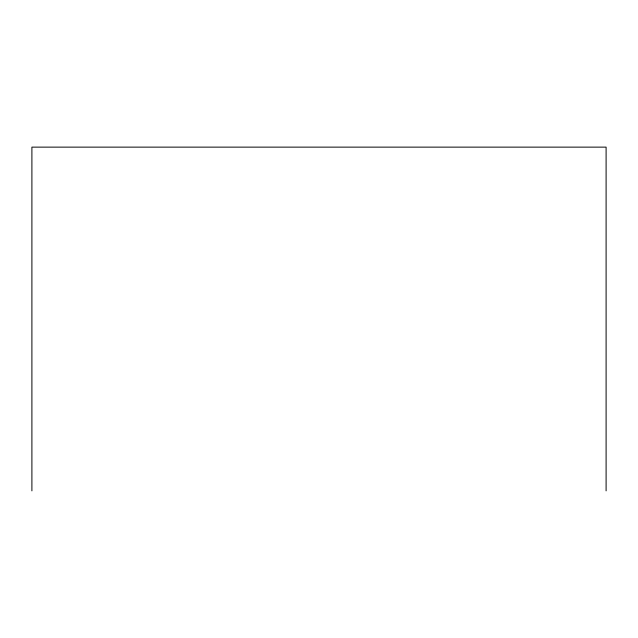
<?xml version="1.0" encoding="UTF-8"?>
<svg xmlns="http://www.w3.org/2000/svg" width="638" height="638" viewBox="0 0 638 638"><rect width="100%" height="100%" fill="white"/><g stroke="black" fill="none" stroke-linecap="round" stroke-linejoin="round"><path stroke-width="0.96" d="M606.1 490.869L606.1 147.131L31.9 147.131L31.9 490.869"/></g></svg>
